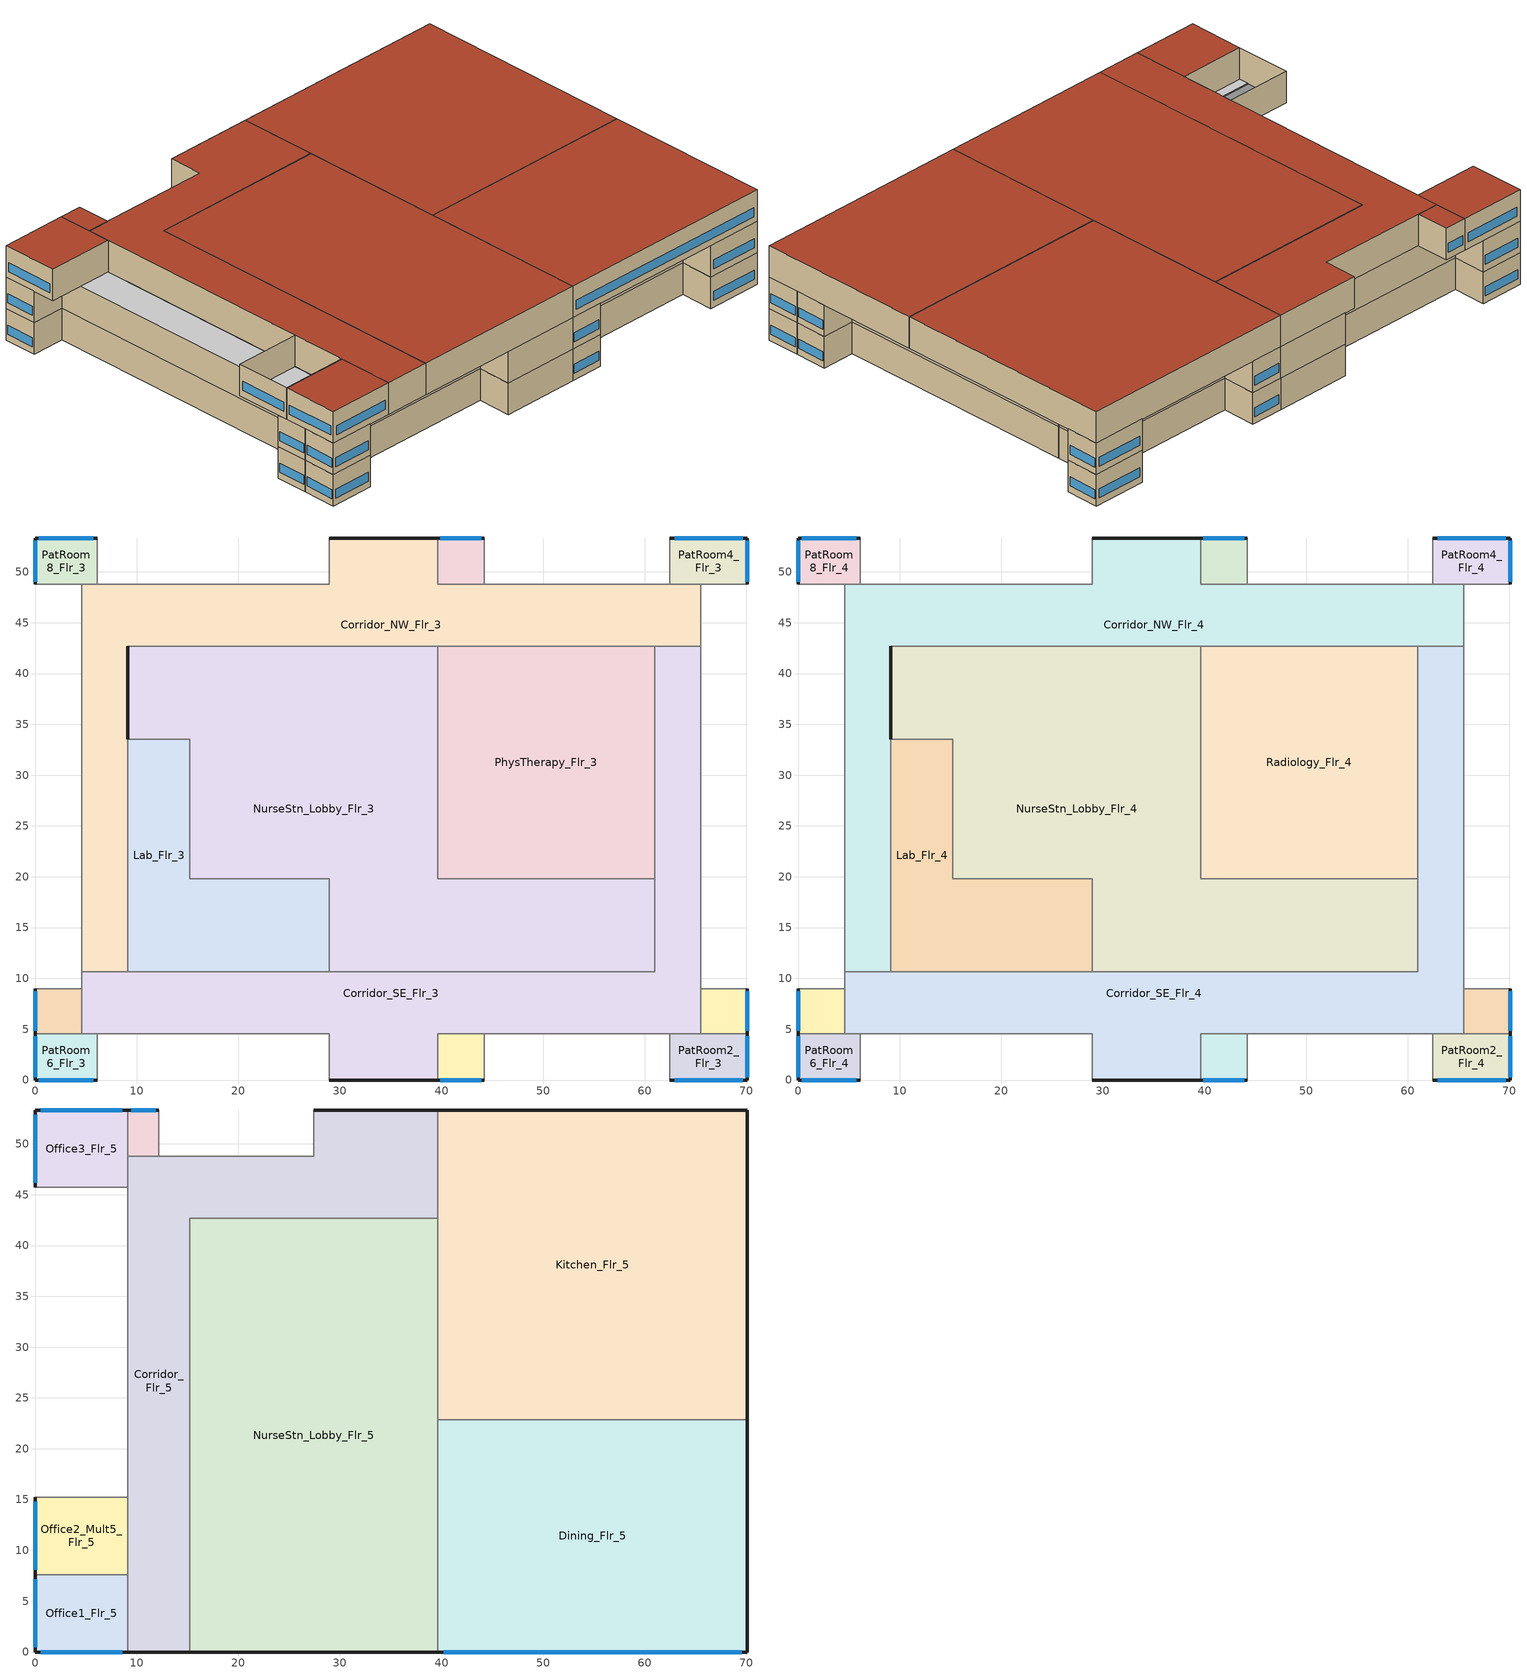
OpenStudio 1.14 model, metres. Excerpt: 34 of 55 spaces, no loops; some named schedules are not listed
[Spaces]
PatRoom5_Mult10_Flr_3
 floor adiabatic (Floor Adiabatic construction): 44.2,53.34 44.2,48.77 39.62,48.77 39.62,53.34 z8.54
 wall outside: 44.2,53.34 39.62,53.34 z8.54:12.8
 wall to Corridor_NW_Flr_3: 39.62,53.34 39.62,48.77 z8.54:12.8
 wall adiabatic (Wall Adiabatic construction): 39.62,48.77 44.2,48.77 44.2,53.34 z8.54:12.8
 window: 43.92,53.34 39.9,53.34 z9.45:10.67
Corridor_SE_Flr_3
 floor adiabatic (Floor Adiabatic construction): 65.53,42.67 65.53,4.57 39.62,4.57 39.62,0 28.96,0 28.96,4.57 4.57,4.57 4.57,10.67 60.96,10.67 60.96,42.67 z8.54
 wall outside: 28.96,0 39.62,0 z8.54:12.8
 wall adiabatic (Wall Adiabatic construction): 4.57,10.67 4.57,4.57 28.96,4.57 28.96,0 / 39.62,4.57 65.53,4.57 65.53,42.67 z8.54:12.8
 wall to Corridor_NW_Flr_3: 65.53,42.67 60.96,42.67 / 9.14,10.67 4.57,10.67 z8.54:12.8
 wall to NurseStn_Lobby_Flr_3: 60.96,19.81 60.96,10.67 28.96,10.67 z8.54:12.8
 wall to PhysTherapy_Flr_3: 60.96,42.67 60.96,19.81 z8.54:12.8
 wall to PatRoom1_Mult10_Flr_3: 39.62,0 39.62,4.57 z8.54:12.8
 wall to Lab_Flr_3: 28.96,10.67 9.14,10.67 z8.54:12.8
PatRoom1_Mult10_Flr_3
 floor adiabatic (Floor Adiabatic construction): 44.2,4.57 44.2,0 39.62,0 39.62,4.57 z8.54
 wall outside: 39.62,0 44.2,0 z8.54:12.8
 wall adiabatic (Wall Adiabatic construction): 44.2,0 44.2,4.57 39.62,4.57 z8.54:12.8
 window: 39.9,0 43.92,0 z9.45:10.67
PatRoom6_Flr_3
 floor adiabatic (Floor Adiabatic construction): 6.1,4.57 6.1,0 0,0 0,4.57 z8.54
 wall outside: 0,4.57 0,0 6.1,0 z8.54:12.8
 wall adiabatic (Wall Adiabatic construction): 6.1,0 6.1,4.57 0,4.57 z8.54:12.8
 window: 0.37,0 5.73,0 / 0,4.3 0,0.27 z9.45:10.67
PatRoom4_Flr_3
 floor adiabatic (Floor Adiabatic construction): 70.1,53.34 70.1,48.77 62.48,48.77 62.48,53.34 z8.54
 wall outside: 70.1,48.77 70.1,53.34 62.48,53.34 z8.54:12.8
 wall adiabatic (Wall Adiabatic construction): 62.48,53.34 62.48,48.77 70.1,48.77 z8.54:12.8
 window: 69.65,53.34 62.94,53.34 / 70.1,49.04 70.1,53.07 z9.45:10.67
PatRoom7_Mult10_Flr_3
 floor adiabatic (Floor Adiabatic construction): 4.57,8.99 4.57,4.57 0,4.57 0,8.99 z8.54
 wall outside: 0,8.99 0,4.57 z8.54:12.8
 wall adiabatic (Wall Adiabatic construction): 0,4.57 4.57,4.57 4.57,8.99 0,8.99 z8.54:12.8
 window: 0,8.73 0,4.84 z9.45:10.67
PatRoom2_Flr_3
 floor adiabatic (Floor Adiabatic construction): 70.1,4.57 70.1,0 62.48,0 62.48,4.57 z8.54
 wall outside: 62.48,0 70.1,0 70.1,4.57 z8.54:12.8
 wall adiabatic (Wall Adiabatic construction): 70.1,4.57 62.48,4.57 62.48,0 z8.54:12.8
 window: 70.1,0.27 70.1,4.3 / 62.94,0 69.65,0 z9.45:10.67
Corridor_NW_Flr_3
 floor adiabatic (Floor Adiabatic construction): 39.62,53.34 39.62,48.77 65.53,48.77 65.53,42.67 9.14,42.67 9.14,10.67 4.57,10.67 4.57,48.77 28.96,48.77 28.96,53.34 z8.54
 wall outside: 9.14,33.58 9.14,42.67 / 39.62,53.34 28.96,53.34 z8.54:12.8
 wall to NurseStn_Lobby_Flr_3: 9.14,42.67 39.62,42.67 z8.54:12.8
 wall adiabatic (Wall Adiabatic construction): 28.96,53.34 28.96,48.77 4.57,48.77 4.57,10.67 / 65.53,42.67 65.53,48.77 39.62,48.77 z8.54:12.8
 wall to PhysTherapy_Flr_3: 39.62,42.67 60.96,42.67 z8.54:12.8
 wall to Lab_Flr_3: 9.14,10.67 9.14,33.58 z8.54:12.8
PatRoom8_Flr_3
 floor to IC_PatRoom2_Flr_2: 6.1,53.34 6.1,48.77 0,48.77 0,53.34 z8.54
 wall outside: 6.1,53.34 0,53.34 0,48.77 z8.54:12.8
 wall adiabatic (Wall Adiabatic construction): 0,48.77 6.1,48.77 6.1,53.34 z8.54:12.8
 window: 5.73,53.34 0.37,53.34 / 0,53.07 0,49.04 z9.45:10.67
Lab_Flr_3
 floor adiabatic (Floor Adiabatic construction): 15.24,33.53 15.24,19.81 28.96,19.81 28.96,10.67 9.14,10.67 9.14,33.53 z8.54
 wall to NurseStn_Lobby_Flr_3: 28.96,10.67 28.96,19.81 15.24,19.81 15.24,33.53 9.14,33.53 z8.54:12.8
PhysTherapy_Flr_3
 floor adiabatic (Floor Adiabatic construction): 60.96,42.67 60.96,19.81 39.62,19.81 39.62,42.67 z8.54
 wall to NurseStn_Lobby_Flr_3: 39.62,42.67 39.62,19.81 60.96,19.81 z8.54:12.8
NurseStn_Lobby_Flr_3
 floor adiabatic (Floor Adiabatic construction): 39.62,42.67 39.62,19.81 60.96,19.81 60.96,10.67 28.96,10.67 28.96,19.81 15.24,19.81 15.24,33.53 9.14,33.53 9.14,42.67 z8.54
 wall outside: 9.14,42.67 9.14,33.53 z8.54:12.8
PatRoom3_Mult10_Flr_3
 floor adiabatic (Floor Adiabatic construction): 70.1,8.99 70.1,4.57 65.53,4.57 65.53,8.99 z8.54
 wall outside: 70.1,4.57 70.1,8.99 z8.54:12.8
 wall adiabatic (Wall Adiabatic construction): 70.1,8.99 65.53,8.99 65.53,4.57 70.1,4.57 z8.54:12.8
 window: 70.1,4.84 70.1,8.73 z9.45:10.67
Corridor_NW_Flr_4
 floor to Corridor_NW_Flr_3: 39.62,53.34 39.62,48.77 65.53,48.77 65.53,42.67 9.14,42.67 9.14,10.67 4.57,10.67 4.57,48.77 28.96,48.77 28.96,53.34 z12.8
 wall outside: 9.14,33.58 9.14,42.67 / 39.62,53.34 28.96,53.34 z12.8:17.07
 wall adiabatic (Wall Adiabatic construction): 65.53,42.67 65.53,48.77 39.62,48.77 / 28.96,53.34 28.96,48.77 4.57,48.77 4.57,10.67 z12.8:17.07
 wall to Corridor_SE_Flr_4: 4.57,10.67 9.14,10.67 / 60.96,42.67 65.53,42.67 z12.8:17.07
 wall to NurseStn_Lobby_Flr_4: 9.14,42.67 39.62,42.67 z12.8:17.07
 wall to Lab_Flr_4: 9.14,10.67 9.14,33.58 z12.8:17.07
 wall to Radiology_Flr_4: 39.62,42.67 60.96,42.67 z12.8:17.07
 wall to PatRoom5_Mult10_Flr_4: 39.62,48.77 39.62,53.34 z12.8:17.07
 ceiling adiabatic (Floor Adiabatic construction): 9.14,10.67 9.14,42.67 65.53,42.67 65.53,48.77 39.62,48.77 39.62,53.34 28.96,53.34 28.96,48.77 4.57,48.77 4.57,10.67 z17.07
NurseStn_Lobby_Flr_4
 floor to NurseStn_Lobby_Flr_3: 39.62,42.67 39.62,19.81 60.96,19.81 60.96,10.67 28.96,10.67 28.96,19.81 15.24,19.81 15.24,33.53 9.14,33.53 9.14,42.67 z12.8
 wall outside: 9.14,42.67 9.14,33.53 z12.8:17.07
 wall to Lab_Flr_4: 9.14,33.53 15.24,33.53 15.24,19.81 28.96,19.81 28.96,10.67 z12.8:17.07
 wall to Radiology_Flr_4: 60.96,19.81 39.62,19.81 39.62,42.67 z12.8:17.07
 wall to Corridor_SE_Flr_4: 28.96,10.67 60.96,10.67 60.96,19.81 z12.8:17.07
 ceiling adiabatic (Floor Adiabatic construction): 60.96,10.67 60.96,19.81 39.62,19.81 39.62,42.67 9.14,42.67 9.14,33.53 15.24,33.53 15.24,19.81 28.96,19.81 28.96,10.67 z17.07
PatRoom3_Mult10_Flr_4
 floor to PatRoom3_Mult10_Flr_3: 70.1,8.99 70.1,4.57 65.53,4.57 65.53,8.99 z12.8
 wall outside: 70.1,4.57 70.1,8.99 z12.8:17.07
 wall adiabatic (Wall Adiabatic construction): 70.1,8.99 65.53,8.99 65.53,4.57 70.1,4.57 z12.8:17.07
 window: 70.1,4.84 70.1,8.73 z13.72:14.94
 ceiling adiabatic (Floor Adiabatic construction): 70.1,4.57 70.1,8.99 65.53,8.99 65.53,4.57 z17.07
PatRoom6_Flr_4
 floor to PatRoom6_Flr_3: 6.1,4.57 6.1,0 0,0 0,4.57 z12.8
 wall outside: 0,4.57 0,0 6.1,0 z12.8:17.07
 wall adiabatic (Wall Adiabatic construction): 6.1,0 6.1,4.57 0,4.57 z12.8:17.07
 window: 0.37,0 5.73,0 / 0,4.3 0,0.27 z13.72:14.94
 ceiling adiabatic (Floor Adiabatic construction): 6.1,0 6.1,4.57 0,4.57 0,0 z17.07
Radiology_Flr_4
 floor to PhysTherapy_Flr_3: 60.96,42.67 60.96,19.81 39.62,19.81 39.62,42.67 z12.8
 wall to Corridor_SE_Flr_4: 60.96,19.81 60.96,42.67 z12.8:17.07
 ceiling adiabatic (Floor Adiabatic construction): 60.96,19.81 60.96,42.67 39.62,42.67 39.62,19.81 z17.07
PatRoom5_Mult10_Flr_4
 floor to PatRoom5_Mult10_Flr_3: 44.2,53.34 44.2,48.77 39.62,48.77 39.62,53.34 z12.8
 wall outside: 44.2,53.34 39.62,53.34 z12.8:17.07
 wall adiabatic (Wall Adiabatic construction): 39.62,48.77 44.2,48.77 44.2,53.34 z12.8:17.07
 window: 43.92,53.34 39.9,53.34 z13.72:14.94
 ceiling adiabatic (Floor Adiabatic construction): 44.2,48.77 44.2,53.34 39.62,53.34 39.62,48.77 z17.07
Corridor_SE_Flr_4
 floor to Corridor_SE_Flr_3: 65.53,42.67 65.53,4.57 39.62,4.57 39.62,0 28.96,0 28.96,4.57 4.57,4.57 4.57,10.67 60.96,10.67 60.96,42.67 z12.8
 wall outside: 28.96,0 39.62,0 z12.8:17.07
 wall adiabatic (Wall Adiabatic construction): 4.57,10.67 4.57,4.57 28.96,4.57 28.96,0 / 39.62,4.57 65.53,4.57 65.53,42.67 z12.8:17.07
 wall to PatRoom1_Mult10_Flr_4: 39.62,0 39.62,4.57 z12.8:17.07
 wall to Lab_Flr_4: 28.96,10.67 9.14,10.67 z12.8:17.07
 ceiling adiabatic (Floor Adiabatic construction): 39.62,0 39.62,4.57 65.53,4.57 65.53,42.67 60.96,42.67 60.96,10.67 4.57,10.67 4.57,4.57 28.96,4.57 28.96,0 z17.07
PatRoom8_Flr_4
 floor to PatRoom8_Flr_3: 6.1,53.34 6.1,48.77 0,48.77 0,53.34 z12.8
 wall outside: 6.1,53.34 0,53.34 0,48.77 z12.8:17.07
 wall adiabatic (Wall Adiabatic construction): 0,48.77 6.1,48.77 6.1,53.34 z12.8:17.07
 window: 0,53.07 0,49.04 / 5.73,53.34 0.37,53.34 z13.72:14.94
 ceiling adiabatic (Floor Adiabatic construction): 6.1,48.77 6.1,53.34 0,53.34 0,48.77 z17.07
PatRoom4_Flr_4
 floor to PatRoom4_Flr_3: 70.1,53.34 70.1,48.77 62.48,48.77 62.48,53.34 z12.8
 wall outside: 70.1,48.77 70.1,53.34 62.48,53.34 z12.8:17.07
 wall adiabatic (Wall Adiabatic construction): 62.48,53.34 62.48,48.77 70.1,48.77 z12.8:17.07
 window: 70.1,49.04 70.1,53.07 / 69.65,53.34 62.94,53.34 z13.72:14.94
 ceiling adiabatic (Floor Adiabatic construction): 70.1,48.77 70.1,53.34 62.48,53.34 62.48,48.77 z17.07
PatRoom7_Mult10_Flr_4
 floor to PatRoom7_Mult10_Flr_3: 4.57,8.99 4.57,4.57 0,4.57 0,8.99 z12.8
 wall outside: 0,8.99 0,4.57 z12.8:17.07
 wall adiabatic (Wall Adiabatic construction): 0,4.57 4.57,4.57 4.57,8.99 0,8.99 z12.8:17.07
 window: 0,8.73 0,4.84 z13.72:14.94
 ceiling adiabatic (Floor Adiabatic construction): 4.57,4.57 4.57,8.99 0,8.99 0,4.57 z17.07
PatRoom1_Mult10_Flr_4
 floor to PatRoom1_Mult10_Flr_3: 44.2,4.57 44.2,0 39.62,0 39.62,4.57 z12.8
 wall outside: 39.62,0 44.2,0 z12.8:17.07
 wall adiabatic (Wall Adiabatic construction): 44.2,0 44.2,4.57 39.62,4.57 z12.8:17.07
 window: 39.9,0 43.92,0 z13.72:14.94
 ceiling adiabatic (Floor Adiabatic construction): 44.2,0 44.2,4.57 39.62,4.57 39.62,0 z17.07
PatRoom2_Flr_4
 floor to PatRoom2_Flr_3: 70.1,4.57 70.1,0 62.48,0 62.48,4.57 z12.8
 wall outside: 62.48,0 70.1,0 70.1,4.57 z12.8:17.07
 wall adiabatic (Wall Adiabatic construction): 70.1,4.57 62.48,4.57 62.48,0 z12.8:17.07
 window: 62.94,0 69.65,0 / 70.1,0.27 70.1,4.3 z13.72:14.94
 ceiling adiabatic (Floor Adiabatic construction): 70.1,0 70.1,4.57 62.48,4.57 62.48,0 z17.07
Lab_Flr_4
 floor to Lab_Flr_3: 15.24,33.53 15.24,19.81 28.96,19.81 28.96,10.67 9.14,10.67 9.14,33.53 z12.8
 ceiling adiabatic (Floor Adiabatic construction): 28.96,10.67 28.96,19.81 15.24,19.81 15.24,33.53 9.14,33.53 9.14,10.67 z17.07
Corridor_Flr_5
 floor adiabatic (Floor Adiabatic construction): 39.62,53.34 39.62,42.67 15.24,42.67 15.24,0 9.14,0 9.14,48.77 27.43,48.77 27.43,53.34 z17.07
 wall outside: 9.14,0 15.24,0 / 39.62,53.34 27.43,53.34 z17.07:21.34
 wall to Kitchen_Flr_5: 39.62,42.67 39.62,53.34 z17.07:21.34
 wall adiabatic (Wall Adiabatic construction): 27.43,53.34 27.43,48.77 9.14,48.77 9.14,0 z17.07:21.34
 wall to NurseStn_Lobby_Flr_5: 15.24,0 15.24,42.67 39.62,42.67 z17.07:21.34
 roof outside: 15.24,0 15.24,42.67 39.62,42.67 39.62,53.34 27.43,53.34 27.43,48.77 9.14,48.77 9.14,0 z21.34
Kitchen_Flr_5
 floor adiabatic (Floor Adiabatic construction): 70.1,53.34 70.1,22.86 39.62,22.86 39.62,53.34 z17.07
 wall outside: 70.1,22.86 70.1,53.34 39.62,53.34 z17.07:21.34
 wall to NurseStn_Lobby_Flr_5: 39.62,42.67 39.62,22.86 z17.07:21.34
 wall to Dining_Flr_5: 39.62,22.86 70.1,22.86 z17.07:21.34
 roof outside: 70.1,22.86 70.1,53.34 39.62,53.34 39.62,22.86 z21.34
NurseStn_Lobby_Flr_5
 floor adiabatic (Floor Adiabatic construction): 39.62,42.67 39.62,0 15.24,0 15.24,42.67 z17.07
 wall outside: 15.24,0 39.62,0 z17.07:21.34
 wall to Dining_Flr_5: 39.62,0 39.62,22.86 z17.07:21.34
 roof outside: 39.62,0 39.62,42.67 15.24,42.67 15.24,0 z21.34
Office1_Flr_5
 floor adiabatic (Floor Adiabatic construction): 9.14,7.62 9.14,0 0,0 0,7.62 z17.07
 wall outside: 0,7.62 0,0 9.14,0 z17.07:21.34
 wall to Office2_Mult5_Flr_5: 9.14,7.62 0,7.62 z17.07:21.34
 wall adiabatic (Wall Adiabatic construction): 9.14,0 9.14,7.62 z17.07:21.34
 window: 0,7.16 0,0.46 / 0.55,0 8.6,0 z17.98:19.2
 roof outside: 9.14,0 9.14,7.62 0,7.62 0,0 z21.34
Office4_Mult6_Flr_5
 floor adiabatic (Floor Adiabatic construction): 12.19,53.34 12.19,48.77 9.14,48.77 9.14,53.34 z17.07
 wall outside: 12.19,53.34 9.14,53.34 z17.07:21.34
 wall adiabatic (Wall Adiabatic construction): 9.14,53.34 9.14,48.77 12.19,48.77 12.19,53.34 z17.07:21.34
 window: 11.88,53.34 9.45,53.34 z17.98:19.2
 roof outside: 12.19,48.77 12.19,53.34 9.14,53.34 9.14,48.77 z21.34
Office3_Flr_5
 floor adiabatic (Floor Adiabatic construction): 9.14,53.34 9.14,45.72 0,45.72 0,53.34 z17.07
 wall outside: 9.14,53.34 0,53.34 0,45.72 z17.07:21.34
 wall adiabatic (Wall Adiabatic construction): 0,45.72 9.14,45.72 9.14,53.34 z17.07:21.34
 window: 0,52.88 0,46.18 / 8.6,53.34 0.55,53.34 z17.98:19.2
 roof outside: 9.14,45.72 9.14,53.34 0,53.34 0,45.72 z21.34
Office2_Mult5_Flr_5
 floor adiabatic (Floor Adiabatic construction): 9.14,15.24 9.14,7.62 0,7.62 0,15.24 z17.07
 wall outside: 0,15.24 0,7.62 z17.07:21.34
 wall adiabatic (Wall Adiabatic construction): 9.14,7.62 9.14,15.24 0,15.24 z17.07:21.34
 window: 0,14.78 0,8.08 z17.98:19.2
Dining_Flr_5
 floor adiabatic (Floor Adiabatic construction): 70.1,22.86 70.1,0 39.62,0 39.62,22.86 z17.07
 wall outside: 39.62,0 70.1,0 70.1,22.86 z17.07:21.34
 window: 40.2,0 69.53,0 z17.98:19.2
 roof outside: 70.1,0 70.1,22.86 39.62,22.86 39.62,0 z21.34
[ClimateZones]
Climate Zone Institution Name 1=ASHRAE; Climate Zone Document Name 1=ANSI/ASHRAE Standard 169; Climate Zone Document Year 1=2006; Climate Zone Value 1=6B; Climate Zone Institution Name 2=CEC; Climate Zone Document Name 2=California Climate Zone Descriptions; Climate Zone Document Year 2=1995
[Building]
90.1-2013-Hospital-ASHRAE 169-6B created: 2018-06-08 19:49:33 -0700: Default Construction Set=90.1-2013 - Hospital - ASHRAE 169-6B; Standards Building Type=Hospital
[Site]
Helena Regional Airport_MT_USA: Latitude {deg}=46.6; Longitude {deg}=-111.97; Time Zone {hr}=-7; Elevation {m}=1167; Terrain=City
[Site:GroundTemperature:BuildingSurface]
19.527, 19.502, 19.536, 19.598, 20.002, 21.64, 22.225, 22.375, 21.449, 20.121, 19.802, 19.633
[Site:WaterMainsTemperature]
Calculation Method=Correlation; Annual Average Outdoor Air Temperature {C}=7.1; Maximum Difference In Monthly Average Outdoor Air Temperatures {deltaC}=25.5
[SizingPeriod:DesignDay] Barometric Pressure {Pa}=88069; Sky Clearness=0; Rain Indicator=0; Snow Indicator=0; Day of Month=21; Daylight Saving Time Indicator=0; Humidity Indicating Type=Wetbulb; Dry-Bulb Temperature Range Modifier Type=DefaultMultipliers
Name | Maximum Dry-Bulb Temperature {C} | Daily Dry-Bulb Temperature Range {deltaC} | Humidity Indicating Conditions at Maximum Dry-Bulb | Wind Speed {m/s} | Wind Direction {deg} | Month | Day Type | Solar Model Indicator | ASHRAE Taub | ASHRAE Taud
Helena Regional Airport Ann Htg 99.6% Condns DB | -26.3 | 0 | -26.3 | 1.6 | 300 | 12 | WinterDesignDay | ASHRAEClearSky
Helena Regional Airport Ann Clg .4% Condns DB=>MWB | 33.7 | 16.1 | 16.4 | 4.9 | 290 | 7 | SummerDesignDay | ASHRAETau | 0.38 | 2.232
[Material:NoMass] Thermal Absorptance=0.9; Solar Absorptance=0.7
Name | Roughness | Thermal Resistance {m2-K/W} | Visible Absorptance
CP02 CARPET PAD | VeryRough | 0.21648 | 0.8
Nonres_Floor_Insulation | MediumSmooth | 2.88292 | 0.7
Typical Insulation R-17.04; Typical Insulation R-17.04 1 | Smooth | 3.00072 | 0.7
Typical Carpet Pad | Smooth | 0.21648 | 0.8
Typical Insulation R-10.11 | Smooth | 1.78074 | 0.7
Typical Insulation R-30.13; Typical Insulation R-30.13 1 | Smooth | 5.30668 | 0.7
Typical Insulation R-1.15; Typical Insulation R-1.15 2 | Smooth | 0.202509 | 0.7
Typical Insulation R-1.15 1; Typical Insulation R-1.15 3 | Smooth | 0.202527 | 0.7
Typical Insulation R-11.7 | Smooth | 2.05979 | 0.7
[Material]
Name | Roughness | Thickness {m} | Conductivity {W/m-K} | Density {kg/m3} | Specific Heat {J/kg-K} | Thermal Absorptance | Solar Absorptance | Visible Absorptance
100mm Normalweight concrete floor | MediumSmooth | 0.1016 | 2.31 | 2322 | 832
G01 13mm gypsum board | Smooth | 0.0127 | 0.16 | 800 | 1090 | 0.9 | 0.7 | 0.5
4 in. Normalweight Concrete Floor | MediumRough | 0.1016 | 2.31 | 2322 | 832 | 0.9 | 0.7 | 0.7
1IN Stucco | Smooth | 0.0253 | 0.6918 | 1858 | 837 | 0.9 | 0.7 | 0.92
8IN CONCRETE HW RefBldg | Rough | 0.2032 | 1.311 | 2240 | 836.8 | 0.9 | 0.7 | 0.7
1/2IN Gypsum | Smooth | 0.0127 | 0.16 | 784.9 | 830 | 0.9 | 0.4 | 0.4
Roof Membrane | VeryRough | 0.0095 | 0.16 | 1121.29 | 1460 | 0.9 | 0.7 | 0.7
Metal Roof Surface; F08 Metal surface | Smooth | 0.0008 | 45.28 | 7824 | 500 | 0.9 | 0.7 | 0.7
8 in. Normalweight Concrete Floor | MediumRough | 0.2032 | 2.31 | 2322 | 832 | 0.9 | 0.7 | 0.7
8 in. Concrete Block Basement Wall | MediumRough | 0.2032 | 1.326 | 1842 | 912 | 0.9 | 0.7 | 0.7
G05 25mm wood | MediumSmooth | 0.0254 | 0.15 | 608 | 1630 | 0.9 | 0.5 | 0.5
Std Wood 6inch | MediumSmooth | 0.15 | 0.12 | 540 | 1210 | 0.9 | 0.7 | 0.7
[Construction]
Floor Adiabatic construction: CP02 CARPET PAD, 100mm Normalweight concrete floor, Nonres_Floor_Insulation
Wall Adiabatic construction; Typical Interior Wall: G01 13mm gypsum board, G01 13mm gypsum board
Typical Insulated Exterior Mass Floor R-19.61: Typical Insulation R-17.04, 4 in. Normalweight Concrete Floor, Typical Carpet Pad
Typical Insulated Exterior Mass Wall R-12.5: 1IN Stucco, 8IN CONCRETE HW RefBldg, Typical Insulation R-10.11, 1/2IN Gypsum
Typical IEAD Roof R-31.25: Roof Membrane, Typical Insulation R-30.13, Metal Roof Surface
Typical Interior Floor: 100mm Normalweight concrete floor, CP02 CARPET PAD
Typical Interior Ceiling: CP02 CARPET PAD, 100mm Normalweight concrete floor
Typical Insulated Carpeted 8in Slab Floor: 8 in. Normalweight Concrete Floor, Typical Carpet Pad
Typical Insulated Basement Mass Wall: 8 in. Concrete Block Basement Wall
U 0.42 SHGC 0.40 Dbl LoE (e2-.1) Tint 6mm/6mm Air: LoE TINT 6MM, AIR 6MM, CLEAR 6MM
Typical Insulated Metal Door R-2.0: F08 Metal surface, Typical Insulation R-1.15
Typical Overhead Door R-2.0: Typical Insulation R-1.15 1
Window_U_0.50_SHGC_0.40_Skylight_Frame_Width_0.430_in: Glass_2052_LayerAvg, Gap_1_W_0_0038, Glass_2027F_LayerAvg
Typical Interior Window: Clear 3mm
Typical Interior Door; Typical Interior Partition: G05 25mm wood
Typical Insulated Exterior Mass Floor R-19.61 1: Typical Insulation R-17.04 1, 4 in. Normalweight Concrete Floor, Typical Carpet Pad
Typical Insulated Exterior Mass Wall R-14.08: 1IN Stucco, 8IN CONCRETE HW RefBldg, Typical Insulation R-11.7, 1/2IN Gypsum
Typical IEAD Roof R-31.25 1: Roof Membrane, Typical Insulation R-30.13 1, Metal Roof Surface
Typical Insulated Metal Door R-2.0 1: F08 Metal surface, Typical Insulation R-1.15 2
Typical Overhead Door R-2.0 1: Typical Insulation R-1.15 3
InteriorFurnishings: Std Wood 6inch
[DefaultConstructionSet] Interior Partition Construction=Typical Interior Partition
Name | Default Exterior Surface Constructions | Default Interior Surface Constructions | Default Ground Contact Surface Constructions | Default Exterior SubSurface Constructions | Default Interior SubSurface Constructions
90.1-2013 - Hospital - ASHRAE 169-6B | Default Surface Constructions 1 | Default Surface Constructions 2 | Default Surface Constructions 3 | Default Sub Surface Constructions 1 | Default Sub Surface Constructions 2
90.1-2013 - Hospital - PatRoom - ASHRAE 169-6B | Default Surface Constructions 4 | Default Surface Constructions 5 | Default Surface Constructions 6 | Default Sub Surface Constructions 3 | Default Sub Surface Constructions 4
[DefaultSurfaceConstructions]
Name | Floor Construction | Wall Construction | Roof Ceiling Construction
Default Surface Constructions 1 | Typical Insulated Exterior Mass Floor R-19.61 | Typical Insulated Exterior Mass Wall R-12.5 | Typical IEAD Roof R-31.25
Default Surface Constructions 2; Default Surface Constructions 5 | Typical Interior Floor | Typical Interior Wall | Typical Interior Ceiling
Default Surface Constructions 3; Default Surface Constructions 6 | Typical Insulated Carpeted 8in Slab Floor | Typical Insulated Basement Mass Wall
Default Surface Constructions 4 | Typical Insulated Exterior Mass Floor R-19.61 1 | Typical Insulated Exterior Mass Wall R-14.08 | Typical IEAD Roof R-31.25 1
[DefaultSubSurfaceConstructions]
Name | Fixed Window Construction | Operable Window Construction | Door Construction | Overhead Door Construction | Skylight Construction | Tubular Daylight Dome Construction | Tubular Daylight Diffuser Construction
Default Sub Surface Constructions 1 | U 0.42 SHGC 0.40 Dbl LoE (e2-.1) Tint 6mm/6mm Air | U 0.42 SHGC 0.40 Dbl LoE (e2-.1) Tint 6mm/6mm Air | Typical Insulated Metal Door R-2.0 | Typical Overhead Door R-2.0 | Window_U_0.50_SHGC_0.40_Skylight_Frame_Width_0.430_in | Typical Interior Window | Typical Interior Window
Default Sub Surface Constructions 2; Default Sub Surface Constructions 4 | Typical Interior Window | Typical Interior Window | Typical Interior Door
Default Sub Surface Constructions 3 | U 0.42 SHGC 0.40 Dbl LoE (e2-.1) Tint 6mm/6mm Air | U 0.42 SHGC 0.40 Dbl LoE (e2-.1) Tint 6mm/6mm Air | Typical Insulated Metal Door R-2.0 1 | Typical Overhead Door R-2.0 1 | Window_U_0.50_SHGC_0.40_Skylight_Frame_Width_0.430_in | Typical Interior Window | Typical Interior Window
[WindowMaterial:Glazing] Optical Data Type=SpectralAverage; Infrared Transmittance at Normal Incidence=0; Dirt Correction Factor for Solar and Visible Transmittance=1; Solar Diffusing=No
Name | Thickness {m} | Solar Transmittance at Normal Incidence | Front Side Solar Reflectance at Normal Incidence | Back Side Solar Reflectance at Normal Incidence | Visible Transmittance at Normal Incidence | Front Side Visible Reflectance at Normal Incidence | Back Side Visible Reflectance at Normal Incidence | Front Side Infrared Hemispherical Emissivity | Back Side Infrared Hemispherical Emissivity | Conductivity {W/m-K}
LoE TINT 6MM | 0.006 | 0.36 | 0.093 | 0.2 | 0.5 | 0.035 | 0.054 | 0.84 | 0.1 | 0.9
CLEAR 6MM | 0.006 | 0.775 | 0.071 | 0.071 | 0.881 | 0.08 | 0.08 | 0.84 | 0.84 | 0.9
Glass_2052_LayerAvg | 0.00837 | 0.507767 | 0.054228 | 0.0544931 | 0.586833 | 0.05805 | 0.058397 | 0.84 | 0.84 | 1
Glass_2027F_LayerAvg | 0.004 | 0.369744 | 0.470069 | 0.340935 | 0.765222 | 0.0546 | 0.073741 | 0.03675 | 0.84 | 1
Clear 3mm | 0.003 | 0.837 | 0.075 | 0.075 | 0.898 | 0.081 | 0.081 | 0.84 | 0.84 | 0.9
[WindowMaterial:Gas] Gas Type=Air
Name | Thickness {m}
AIR 6MM | 0.0063
Gap_1_W_0_0038 | 0.0038
[Space] Part of Total Floor Area=Yes
Name | Space Type | Building Story | Thermal Zone
Corridor_NW_Flr_4 | Hospital Corridor | Building Story 5 | Corridor_NW_Flr_4 ZN
NurseStn_Lobby_Flr_4 | Hospital NurseStn | Building Story 5 | NurseStn_Lobby_Flr_4 ZN
PatRoom5_Mult10_Flr_3 | Hospital PatRoom | Building Story 4 | PatRoom5_Mult10_Flr_3 ZN
PatRoom3_Mult10_Flr_4 | Hospital PatRoom | Building Story 5 | PatRoom3_Mult10_Flr_4 ZN
NurseStn_Lobby_Flr_3 | Hospital NurseStn | Building Story 4 | NurseStn_Lobby_Flr_3 ZN
Office1_Flr_5 | Hospital HospitalOfficeFlr5 | Building Story 6 | Office1_Flr_5 ZN
PatRoom6_Flr_4 | Hospital PatRoom | Building Story 5 | PatRoom6_Flr_4 ZN
Corridor_SE_Flr_3 | Hospital Corridor | Building Story 4 | Corridor_SE_Flr_3 ZN
PatRoom1_Mult10_Flr_3 | Hospital PatRoom | Building Story 4 | PatRoom1_Mult10_Flr_3 ZN
Radiology_Flr_4 | Hospital Radiology | Building Story 5 | Radiology_Flr_4 ZN
Corridor_Flr_5 | Hospital Corridor | Building Story 6 | Corridor_Flr_5 ZN
PatRoom8_Flr_3 | Hospital PatRoom | Building Story 4 | PatRoom8_Flr_3 ZN
PatRoom5_Mult10_Flr_4 | Hospital PatRoom | Building Story 5 | PatRoom5_Mult10_Flr_4 ZN
PatRoom6_Flr_3 | Hospital PatRoom | Building Story 4 | PatRoom6_Flr_3 ZN
PatRoom4_Flr_3 | Hospital PatRoom | Building Story 4 | PatRoom4_Flr_3 ZN
PatRoom3_Mult10_Flr_3 | Hospital PatRoom | Building Story 4 | PatRoom3_Mult10_Flr_3 ZN
Corridor_SE_Flr_4 | Hospital Corridor | Building Story 5 | Corridor_SE_Flr_4 ZN
PatRoom7_Mult10_Flr_3 | Hospital PatRoom | Building Story 4 | PatRoom7_Mult10_Flr_3 ZN
PatRoom8_Flr_4 | Hospital PatRoom | Building Story 5 | PatRoom8_Flr_4 ZN
Kitchen_Flr_5 | Hospital Kitchen | Building Story 6 | Kitchen_Flr_5 ZN
Office3_Flr_5 | Hospital HospitalOfficeFlr5 | Building Story 6 | Office3_Flr_5 ZN
Office2_Mult5_Flr_5 | Hospital HospitalOfficeFlr5 | Building Story 6 | Office2_Mult5_Flr_5 ZN
PatRoom4_Flr_4 | Hospital PatRoom | Building Story 5 | PatRoom4_Flr_4 ZN
NurseStn_Lobby_Flr_5 | Hospital NurseStn | Building Story 6 | NurseStn_Lobby_Flr_5 ZN
PatRoom2_Flr_3 | Hospital PatRoom | Building Story 4 | PatRoom2_Flr_3 ZN
Corridor_NW_Flr_3 | Hospital Corridor | Building Story 4 | Corridor_NW_Flr_3 ZN
Office4_Mult6_Flr_5 | Hospital HospitalOfficeFlr5 | Building Story 6 | Office4_Mult6_Flr_5 ZN
PatRoom7_Mult10_Flr_4 | Hospital PatRoom | Building Story 5 | PatRoom7_Mult10_Flr_4 ZN
PatRoom1_Mult10_Flr_4 | Hospital PatRoom | Building Story 5 | PatRoom1_Mult10_Flr_4 ZN
Lab_Flr_3 | Hospital Lab | Building Story 4 | Lab_Flr_3 ZN
PatRoom2_Flr_4 | Hospital PatRoom | Building Story 5 | PatRoom2_Flr_4 ZN
PhysTherapy_Flr_3 | Hospital PhysTherapy | Building Story 4 | PhysTherapy_Flr_3 ZN
Lab_Flr_4 | Hospital Lab | Building Story 5 | Lab_Flr_4 ZN
Dining_Flr_5 | Hospital Dining | Building Story 6 | Dining_Flr_5 ZN
[SpaceType] Standards Building Type=Hospital
Name | Default Schedule Set | Design Specification Outdoor Air Object | Standards Space Type | Default Construction Set
Hospital Corridor | Hospital Corridor Schedule Set | Hospital Corridor Ventilation | Corridor
Hospital Dining | Hospital Dining Schedule Set | Hospital Dining Ventilation | Dining
Hospital Kitchen | Hospital Kitchen Schedule Set | Hospital Kitchen Ventilation | Kitchen
Hospital Lab | Hospital Lab Schedule Set | Hospital Lab Ventilation | Lab
Hospital NurseStn | Hospital NurseStn Schedule Set | Hospital NurseStn Ventilation | NurseStn
Hospital HospitalOfficeFlr5 | Hospital HospitalOfficeFlr5 Schedule Set | Hospital HospitalOfficeFlr5 Ventilation | HospitalOfficeFlr5
Hospital PatRoom | Hospital PatRoom Schedule Set | Hospital PatRoom Ventilation | PatRoom | 90.1-2013 - Hospital - PatRoom - ASHRAE 169-6B
Hospital PhysTherapy | Hospital PhysTherapy Schedule Set | Hospital PhysTherapy Ventilation | PhysTherapy
Hospital Radiology | Hospital Radiology Schedule Set | Hospital Radiology Ventilation | Radiology
[People:Definition] Number of People Calculation Method=People/Area; Fraction Radiant=0.3
Name | People per Space Floor Area {person/m2}
Hospital Corridor People Definition | 0.0107639
Hospital Dining People Definition | 0.107639
Hospital HospitalOfficeFlr5 People Definition | 0.0752397
Hospital Kitchen People Definition; Hospital Lab People Definition; Hospital PatRoom People Definition; Hospital PhysTherapy People Definition; Hospital Radiology People Definition | 0.0538196
Hospital NurseStn People Definition | 0.0143483
[People] Work Efficiency Schedule=Work Efficiency Schedule; Clothing Insulation Schedule=Clothing Schedule; Air Velocity Schedule=Air Velocity Schedule
Name | People Definition | Space or SpaceType
Hospital Corridor People | Hospital Corridor People Definition | Hospital Corridor
Hospital Dining People | Hospital Dining People Definition | Hospital Dining
Hospital HospitalOfficeFlr5 People | Hospital HospitalOfficeFlr5 People Definition | Hospital HospitalOfficeFlr5
Hospital Kitchen People | Hospital Kitchen People Definition | Hospital Kitchen
Hospital Lab People | Hospital Lab People Definition | Hospital Lab
Hospital NurseStn People | Hospital NurseStn People Definition | Hospital NurseStn
Hospital PatRoom People | Hospital PatRoom People Definition | Hospital PatRoom
Hospital PhysTherapy People | Hospital PhysTherapy People Definition | Hospital PhysTherapy
Hospital Radiology People | Hospital Radiology People Definition | Hospital Radiology
[Lights:Definition] Design Level Calculation Method=Watts/Area; Fraction Radiant=0.7; Fraction Visible=0.2
Name | Watts per Space Floor Area {W/m2}
Hospital Corridor Lights Definition | 10.6563
Hospital Dining Lights Definition | 6.99654
Hospital HospitalOfficeFlr5 Lights Definition | 8.82641
Hospital Kitchen Lights Definition | 13.0243
Hospital Lab Lights Definition | 19.4827
Hospital NurseStn Lights Definition | 8.86946
Hospital PatRoom Lights Definition | 6.67362
Hospital PhysTherapy Lights Definition | 9.79516
Hospital Radiology Lights Definition | 16.2535
[Lights] Fraction Replaceable=1
Name | Lights Definition | Space or SpaceType
Hospital Corridor Lights | Hospital Corridor Lights Definition | Hospital Corridor
Hospital Dining Lights | Hospital Dining Lights Definition | Hospital Dining
Hospital HospitalOfficeFlr5 Lights | Hospital HospitalOfficeFlr5 Lights Definition | Hospital HospitalOfficeFlr5
Hospital Kitchen Lights | Hospital Kitchen Lights Definition | Hospital Kitchen
Hospital Lab Lights | Hospital Lab Lights Definition | Hospital Lab
Hospital NurseStn Lights | Hospital NurseStn Lights Definition | Hospital NurseStn
Hospital PatRoom Lights | Hospital PatRoom Lights Definition | Hospital PatRoom
Hospital PhysTherapy Lights | Hospital PhysTherapy Lights Definition | Hospital PhysTherapy
Hospital Radiology Lights | Hospital Radiology Lights Definition | Hospital Radiology
[ElectricEquipment:Definition]
Name | Design Level Calculation Method | Watts per Space Floor Area {W/m2} | Fraction Radiant | Design Level {W} | Fraction Latent | Fraction Lost
Hospital Dining Elec Equip Definition; Hospital HospitalOfficeFlr5 Elec Equip Definition | Watts/Area | 10.7639 | 0.5
Hospital Kitchen Elec Equip Definition | Watts/Area | 80.7293 | 0.5
Hospital Lab Elec Equip Definition | Watts/Area | 43.0556 | 0.5
Hospital NurseStn Elec Equip Definition | Watts/Area | 11.1945 | 0.5
Hospital PatRoom Elec Equip Definition | Watts/Area | 21.5278 | 0.5
Hospital PhysTherapy Elec Equip Definition | Watts/Area | 16.1459 | 0.5
Hospital Radiology Elec Equip Definition | Watts/Area | 107.639 | 0.5
Kitchen Electric Equipment Definition1 | EquipmentLevel |  | 0.25 | 915 | 0 | 0
Kitchen Electric Equipment Definition2 | EquipmentLevel |  | 0.25 | 855 | 0 | 0
[ElectricEquipment]
Name | Electric Equipment Definition | Space or SpaceType | Schedule
Hospital Dining Elec Equip | Hospital Dining Elec Equip Definition | Hospital Dining
Hospital HospitalOfficeFlr5 Elec Equip | Hospital HospitalOfficeFlr5 Elec Equip Definition | Hospital HospitalOfficeFlr5
Hospital Kitchen Elec Equip | Hospital Kitchen Elec Equip Definition | Hospital Kitchen
Hospital Lab Elec Equip | Hospital Lab Elec Equip Definition | Hospital Lab
Hospital NurseStn Elec Equip | Hospital NurseStn Elec Equip Definition | Hospital NurseStn
Hospital PatRoom Elec Equip | Hospital PatRoom Elec Equip Definition | Hospital PatRoom
Hospital PhysTherapy Elec Equip | Hospital PhysTherapy Elec Equip Definition | Hospital PhysTherapy
Hospital Radiology Elec Equip | Hospital Radiology Elec Equip Definition | Hospital Radiology
Kitchen_Reach-in-Freezer | Kitchen Electric Equipment Definition1 | Hospital Kitchen | Hospital ALWAYS_ON
Kitchen_Reach-in-Refrigerator | Kitchen Electric Equipment Definition2 | Hospital Kitchen | Hospital ALWAYS_ON
[DesignSpecification:OutdoorAir] Outdoor Air Method=Sum; Outdoor Air Flow per Person {m3/s-person}=0; Outdoor Air Flow Rate {m3/s}=0; Outdoor Air Flow Air Changes per Hour {1/hr}=0
Name | Outdoor Air Flow per Floor Area {m3/s-m2}
Hospital Corridor Ventilation | 0.0003048
Hospital Dining Ventilation | 0.0012954
Hospital HospitalOfficeFlr5 Ventilation | 0.000482346
Hospital Kitchen Ventilation | 0.00365758
Hospital Lab Ventilation | 0.0011684
Hospital NurseStn Ventilation | 0.000338658
Hospital PatRoom Ventilation | 0.00237128
Hospital PhysTherapy Ventilation; Hospital Radiology Ventilation | 0.000381
[DefaultScheduleSet] People Activity Level Schedule=Hospital ACTIVITY_SCH; Infiltration Schedule=Hospital INFIL_SCH_PNNL
Name | Number of People Schedule | Lighting Schedule | Electric Equipment Schedule | Gas Equipment Schedule
Hospital Corridor Schedule Set | Hospital BLDG_OCC_EXTD_SCH | Hospital BLDG_LIGHT_CORRIDOR_SCH | Hospital BLDG_EQUIP_SCH
Hospital Dining Schedule Set; Hospital PatRoom Schedule Set | Hospital BLDG_OCC_EXTD_SCH | Hospital BLDG_LIGHT_SCH | Hospital BLDG_EQUIP_EXTD_SCH
Hospital HospitalOfficeFlr5 Schedule Set | Hospital BLDG_OCC_SCH | Hospital BLDG_LIGHT_OFFICE_SCH | Hospital BLDG_EQUIP_SCH
Hospital Kitchen Schedule Set | Hospital BLDG_OCC_EXTD_SCH | Hospital BLDG_LIGHT_SCH | Hospital BLDG_EQUIP_EXTD_SCH | Hospital BLDG_EQUIP_EXTD_SCH
Hospital Lab Schedule Set; Hospital PhysTherapy Schedule Set | Hospital BLDG_OCC_SCH | Hospital BLDG_LIGHT_SCH | Hospital BLDG_EQUIP_SCH
Hospital NurseStn Schedule Set | Hospital BLDG_OCC_EXTD_SCH | Hospital BLDG_LIGHT_NURSEFLR234_SCH | Hospital BLDG_EQUIP_EXTD_SCH
Hospital Radiology Schedule Set | Hospital BLDG_OCC_SCH | Hospital BLDG_LIGHT_RADIOLOGY_SCH | Hospital BLDG_EQUIP_SCH
[ThermostatSetpoint:DualSetpoint] Heating Setpoint Temperature Schedule=Hospital HTGSETP_SCH; Cooling Setpoint Temperature Schedule=Hospital CLGSETP_SCH
Hospital PatRoom Thermostat 1; Hospital Kitchen Thermostat 1; Hospital PatRoom Thermostat 2; Hospital PatRoom Thermostat 3; Hospital PatRoom Thermostat 4; Hospital PatRoom Thermostat 5; Hospital PatRoom Thermostat 6; Hospital Dining Thermostat 1; Hospital NurseStn Thermostat 1; Hospital Corridor Thermostat 3; Hospital PatRoom Thermostat 7; Hospital PatRoom Thermostat 8; Hospital Lab Thermostat 1; Hospital Corridor Thermostat 4; Hospital PatRoom Thermostat 9; Hospital PatRoom Thermostat 10; Hospital NurseStn Thermostat 3; Hospital PatRoom Thermostat 11; Hospital PatRoom Thermostat 12; Hospital HospitalOfficeFlr5 Thermostat 1; Hospital Radiology Thermostat 1; Hospital Corridor Thermostat 5; Hospital PatRoom Thermostat 13; Hospital Corridor Thermostat 6; Hospital PatRoom Thermostat 14; Hospital HospitalOfficeFlr5 Thermostat 2; Hospital PhysTherapy Thermostat 1; Hospital PatRoom Thermostat 15; Hospital Lab Thermostat 2; Hospital HospitalOfficeFlr5 Thermostat 3; Hospital HospitalOfficeFlr5 Thermostat 4; Hospital Corridor Thermostat 7; Hospital NurseStn Thermostat 4; Hospital PatRoom Thermostat 16
[GasEquipment:Definition]
Hospital Kitchen Gas Equip Definition: Design Level Calculation Method=Watts/Area; Watts per Space Floor Area {W/m2}=161.389; Fraction Radiant=0.5
[GasEquipment]
Hospital Kitchen Gas Equip: Gas Equipment Definition=Hospital Kitchen Gas Equip Definition; Space or SpaceType=Hospital Kitchen
[SpaceInfiltration:DesignFlowRate] Schedule=Hospital INFIL_SCH_PNNL; Design Flow Rate Calculation Method=Flow/ExteriorArea; Constant Term Coefficient=0; Temperature Term Coefficient=0; Velocity Term Coefficient=0.224; Velocity Squared Term Coefficient=0
Name | Space or SpaceType | Flow per Exterior Surface Area {m3/s-m2}
Corridor_Flr_5 Infiltration | Corridor_Flr_5 | 7.66904e-05
Corridor_NW_Flr_3 Infiltration | Corridor_NW_Flr_3 | 0.000569573
Corridor_NW_Flr_4 Infiltration | Corridor_NW_Flr_4 | 0.000569573
Corridor_SE_Flr_3 Infiltration | Corridor_SE_Flr_3 | 0.000569573
Corridor_SE_Flr_4 Infiltration | Corridor_SE_Flr_4 | 0.000569573
Dining_Flr_5 Infiltration | Dining_Flr_5 | 0.000140274
Kitchen_Flr_5 Infiltration | Kitchen_Flr_5 | 0.000124619
NurseStn_Lobby_Flr_3 Infiltration | NurseStn_Lobby_Flr_3 | 0.000569573
NurseStn_Lobby_Flr_4 Infiltration | NurseStn_Lobby_Flr_4 | 0.000569573
NurseStn_Lobby_Flr_5 Infiltration | NurseStn_Lobby_Flr_5 | 5.17915e-05
Office1_Flr_5 Infiltration | Office1_Flr_5 | 0.00028855
Office2_Mult5_Flr_5 Infiltration | Office2_Mult5_Flr_5 | 0.000569253
Office3_Flr_5 Infiltration | Office3_Flr_5 | 0.000288571
Office4_Mult6_Flr_5 Infiltration | Office4_Mult6_Flr_5 | 0.000275003
PatRoom1_Mult10_Flr_3 Infiltration | PatRoom1_Mult10_Flr_3 | 0.000569573
PatRoom1_Mult10_Flr_4 Infiltration | PatRoom1_Mult10_Flr_4 | 0.000569573
PatRoom2_Flr_3 Infiltration | PatRoom2_Flr_3 | 0.000569573
PatRoom2_Flr_4 Infiltration | PatRoom2_Flr_4 | 0.000569573
PatRoom3_Mult10_Flr_3 Infiltration | PatRoom3_Mult10_Flr_3 | 0.000569573
PatRoom3_Mult10_Flr_4 Infiltration | PatRoom3_Mult10_Flr_4 | 0.000569573
PatRoom4_Flr_3 Infiltration | PatRoom4_Flr_3 | 0.000569573
PatRoom4_Flr_4 Infiltration | PatRoom4_Flr_4 | 0.000569573
PatRoom5_Mult10_Flr_3 Infiltration | PatRoom5_Mult10_Flr_3 | 0.000569573
PatRoom5_Mult10_Flr_4 Infiltration | PatRoom5_Mult10_Flr_4 | 0.000569573
PatRoom6_Flr_3 Infiltration | PatRoom6_Flr_3 | 0.000569573
PatRoom6_Flr_4 Infiltration | PatRoom6_Flr_4 | 0.000569573
PatRoom7_Mult10_Flr_3 Infiltration | PatRoom7_Mult10_Flr_3 | 0.000569573
PatRoom7_Mult10_Flr_4 Infiltration | PatRoom7_Mult10_Flr_4 | 0.000569573
PatRoom8_Flr_3 Infiltration | PatRoom8_Flr_3 | 0.000569573
PatRoom8_Flr_4 Infiltration | PatRoom8_Flr_4 | 0.000569573
[InternalMass:Definition]
Internal Mass Definition 1: Construction=InteriorFurnishings; Design Level Calculation Method=SurfaceArea/Area; Surface Area per Space Floor Area=2
[InternalMass] Internal Mass Definition=Internal Mass Definition 1
Name | Space or SpaceType
PatRoom1_Mult10_Flr_3 Mass | PatRoom1_Mult10_Flr_3
PatRoom2_Flr_3 Mass | PatRoom2_Flr_3
PatRoom3_Mult10_Flr_3 Mass | PatRoom3_Mult10_Flr_3
PatRoom4_Flr_3 Mass | PatRoom4_Flr_3
PatRoom5_Mult10_Flr_3 Mass | PatRoom5_Mult10_Flr_3
PatRoom6_Flr_3 Mass | PatRoom6_Flr_3
PatRoom7_Mult10_Flr_3 Mass | PatRoom7_Mult10_Flr_3
PatRoom8_Flr_3 Mass | PatRoom8_Flr_3
PatRoom1_Mult10_Flr_4 Mass | PatRoom1_Mult10_Flr_4
PatRoom2_Flr_4 Mass | PatRoom2_Flr_4
PatRoom3_Mult10_Flr_4 Mass | PatRoom3_Mult10_Flr_4
PatRoom4_Flr_4 Mass | PatRoom4_Flr_4
PatRoom5_Mult10_Flr_4 Mass | PatRoom5_Mult10_Flr_4
PatRoom6_Flr_4 Mass | PatRoom6_Flr_4
PatRoom7_Mult10_Flr_4 Mass | PatRoom7_Mult10_Flr_4
PatRoom8_Flr_4 Mass | PatRoom8_Flr_4
PhysTherapy_Flr_3 Mass | PhysTherapy_Flr_3
NurseStn_Lobby_Flr_3 Mass | NurseStn_Lobby_Flr_3
Corridor_SE_Flr_3 Mass | Corridor_SE_Flr_3
Corridor_NW_Flr_3 Mass | Corridor_NW_Flr_3
Radiology_Flr_4 Mass | Radiology_Flr_4
NurseStn_Lobby_Flr_4 Mass | NurseStn_Lobby_Flr_4
Corridor_SE_Flr_4 Mass | Corridor_SE_Flr_4
Corridor_NW_Flr_4 Mass | Corridor_NW_Flr_4
Dining_Flr_5 Mass | Dining_Flr_5
NurseStn_Lobby_Flr_5 Mass | NurseStn_Lobby_Flr_5
Office1_Flr_5 Mass | Office1_Flr_5
Office2_Mult5_Flr_5 Mass | Office2_Mult5_Flr_5
Office3_Flr_5 Mass | Office3_Flr_5
Office4_Mult6_Flr_5 Mass | Office4_Mult6_Flr_5
Corridor_Flr_5 Mass | Corridor_Flr_5
Lab_Flr_3 Mass | Lab_Flr_3
Lab_Flr_4 Mass | Lab_Flr_4
Kitchen_Flr_5 Mass; Kitchen_Flr_5 Mass 1; Kitchen_Flr_5 Mass 2; Kitchen_Flr_5 Mass 3 | Kitchen_Flr_5
[ThermalZone] Use Ideal Air Loads=No
PatRoom5_Mult10_Flr_4 ZN: Multiplier=10; Thermostat=Hospital PatRoom Thermostat 1; Humidistat=Zone Control Humidistat 4
Kitchen_Flr_5 ZN: Thermostat=Hospital Kitchen Thermostat 1
PatRoom6_Flr_4 ZN: Thermostat=Hospital PatRoom Thermostat 2
PatRoom3_Mult10_Flr_3 ZN: Multiplier=10; Thermostat=Hospital PatRoom Thermostat 3
PatRoom6_Flr_3 ZN: Thermostat=Hospital PatRoom Thermostat 4
PatRoom8_Flr_3 ZN: Thermostat=Hospital PatRoom Thermostat 5
PatRoom5_Mult10_Flr_3 ZN: Multiplier=10; Thermostat=Hospital PatRoom Thermostat 6
Dining_Flr_5 ZN: Thermostat=Hospital Dining Thermostat 1
NurseStn_Lobby_Flr_4 ZN: Thermostat=Hospital NurseStn Thermostat 1
Corridor_NW_Flr_3 ZN: Thermostat=Hospital Corridor Thermostat 3
PatRoom7_Mult10_Flr_4 ZN: Multiplier=10; Thermostat=Hospital PatRoom Thermostat 7
PatRoom8_Flr_4 ZN: Thermostat=Hospital PatRoom Thermostat 8
Lab_Flr_3 ZN: Thermostat=Hospital Lab Thermostat 1; Humidistat=Zone Control Humidistat 5
Corridor_NW_Flr_4 ZN: Thermostat=Hospital Corridor Thermostat 4
PatRoom4_Flr_3 ZN: Thermostat=Hospital PatRoom Thermostat 9
PatRoom3_Mult10_Flr_4 ZN: Multiplier=10; Thermostat=Hospital PatRoom Thermostat 10
NurseStn_Lobby_Flr_5 ZN: Thermostat=Hospital NurseStn Thermostat 3
PatRoom1_Mult10_Flr_3 ZN: Multiplier=10; Thermostat=Hospital PatRoom Thermostat 11
PatRoom7_Mult10_Flr_3 ZN: Multiplier=10; Thermostat=Hospital PatRoom Thermostat 12
Office1_Flr_5 ZN: Thermostat=Hospital HospitalOfficeFlr5 Thermostat 1; Primary Daylighting Control=Office1_Flr_5 Daylt Sensor 1; Fraction of Zone Controlled by Primary Daylighting Control=0.447083; Secondary Daylighting Control=Office1_Flr_5 Daylt Sensor 2; Fraction of Zone Controlled by Secondary Daylighting Control=0.317037
Radiology_Flr_4 ZN: Thermostat=Hospital Radiology Thermostat 1
Corridor_Flr_5 ZN: Thermostat=Hospital Corridor Thermostat 5
PatRoom2_Flr_4 ZN: Thermostat=Hospital PatRoom Thermostat 13
Corridor_SE_Flr_4 ZN: Thermostat=Hospital Corridor Thermostat 6
PatRoom1_Mult10_Flr_4 ZN: Multiplier=10; Thermostat=Hospital PatRoom Thermostat 14
Office4_Mult6_Flr_5 ZN: Multiplier=6; Thermostat=Hospital HospitalOfficeFlr5 Thermostat 2
PhysTherapy_Flr_3 ZN: Thermostat=Hospital PhysTherapy Thermostat 1
PatRoom2_Flr_3 ZN: Thermostat=Hospital PatRoom Thermostat 15
Lab_Flr_4 ZN: Thermostat=Hospital Lab Thermostat 2
Office2_Mult5_Flr_5 ZN: Multiplier=5; Thermostat=Hospital HospitalOfficeFlr5 Thermostat 3
Office3_Flr_5 ZN: Thermostat=Hospital HospitalOfficeFlr5 Thermostat 4; Primary Daylighting Control=Office3_Flr_5 Daylt Sensor 1; Fraction of Zone Controlled by Primary Daylighting Control=0.447139; Secondary Daylighting Control=Office3_Flr_5 Daylt Sensor 2; Fraction of Zone Controlled by Secondary Daylighting Control=0.317059
Corridor_SE_Flr_3 ZN: Thermostat=Hospital Corridor Thermostat 7
NurseStn_Lobby_Flr_3 ZN: Thermostat=Hospital NurseStn Thermostat 4
PatRoom4_Flr_4 ZN: Thermostat=Hospital PatRoom Thermostat 16
[ZoneControl:Humidistat] Humidifying Relative Humidity Setpoint Schedule=Hospital MinRelHumSetSch; Dehumidifying Relative Humidity Setpoint Schedule=Hospital MaxRelHumSetSch
Zone Control Humidistat 4; Zone Control Humidistat 5
[Exterior:Lights:Definition]
Name | Design Level {W}
NonDimming Exterior Lights Def | 13088
Fuel equipment 1 Def | 162963
Fuel equipment 2 Def | 501
[Exterior:Lights]
Name | Exterior Lights Definition | Schedule | Control Option
NonDimming Exterior Lights Def | NonDimming Exterior Lights Def | Hospital Exterior_Lgt_ALWAYS_ON | AstronomicalClock
Fuel equipment 1 | Fuel equipment 1 Def | Hospital BLDG_ELEVATORS | ScheduleNameOnly
Fuel equipment 2 | Fuel equipment 2 Def | Hospital ELEV_LIGHT_FAN_SCH_ADD_DF | ScheduleNameOnly
[BuildingStory]
Name | Nominal Z Coordinate {m}
Building Story 4 | 8.5366
Building Story 5 | 12.8049
Building Story 6 | 17.0732
[Daylighting:Control] Position Z-Coordinate {m}=17.8352; Illuminance Setpoint {lux}=375; Lighting Control Type=Stepped; Minimum Input Power Fraction for Continuous Dimming Control=0.3; Minimum Light Output Fraction for Continuous Dimming Control=0.2; Number of Stepped Control Steps=3; Probability Lighting will be Reset When Needed in Manual Stepped Control=1; Maximum Allowable Discomfort Glare Index=22
Name | Space | Position X-Coordinate {m} | Position Y-Coordinate {m}
Office1_Flr_5 Daylt Sensor 1 | Office1_Flr_5 | 4.572 | 1.405008
Office1_Flr_5 Daylt Sensor 2 | Office1_Flr_5 | 4.572 | 2.831304
Office3_Flr_5 Daylt Sensor 1 | Office3_Flr_5 | 1.405008 | 49.53
Office3_Flr_5 Daylt Sensor 2 | Office3_Flr_5 | 2.831304 | 49.53
[Schedule:Ruleset]
Name | Default Day Schedule | Summer Design Day Schedule | Winter Design Day Schedule
Hospital ACTIVITY_SCH | Hospital ACTIVITY_SCH Default | Hospital ACTIVITY_SCH Summer Design Day | Hospital ACTIVITY_SCH Winter Design Day
Hospital INFIL_SCH_PNNL | Hospital INFIL_SCH_PNNL Default | Hospital INFIL_SCH_PNNL Summer Design Day | Hospital INFIL_SCH_PNNL Winter Design Day
Hospital HTGSETP_SCH | Hospital HTGSETP_SCH Default | Hospital HTGSETP_SCH Summer Design Day | Hospital HTGSETP_SCH Winter Design Day
Hospital CLGSETP_SCH | Hospital CLGSETP_SCH Default | Hospital CLGSETP_SCH Summer Design Day | Hospital CLGSETP_SCH Winter Design Day
Hospital BLDG_OCC_EXTD_SCH | Hospital BLDG_OCC_EXTD_SCH Default | Hospital BLDG_OCC_EXTD_SCH Summer Design Day | Hospital BLDG_OCC_EXTD_SCH Winter Design Day
Hospital BLDG_LIGHT_SCH | Hospital BLDG_LIGHT_SCH Default | Hospital BLDG_LIGHT_SCH Summer Design Day | Hospital BLDG_LIGHT_SCH Winter Design Day
Hospital BLDG_LIGHT_RADIOLOGY_SCH | Hospital BLDG_LIGHT_RADIOLOGY_SCH Default | Hospital BLDG_LIGHT_RADIOLOGY_SCH Summer Design Day | Hospital BLDG_LIGHT_RADIOLOGY_SCH Winter Design Day
Hospital ALWAYS_ON | Hospital ALWAYS_ON Default | Hospital ALWAYS_ON Summer Design Day | Hospital ALWAYS_ON Winter Design Day
Hospital MinRelHumSetSch | Hospital MinRelHumSetSch Default | Hospital MinRelHumSetSch Summer Design Day | Hospital MinRelHumSetSch Winter Design Day
Hospital MaxRelHumSetSch | Hospital MaxRelHumSetSch Default | Hospital MaxRelHumSetSch Summer Design Day | Hospital MaxRelHumSetSch Winter Design Day
Hospital Exterior_Lgt_ALWAYS_ON | Hospital Exterior_Lgt_ALWAYS_ON Default | Hospital Exterior_Lgt_ALWAYS_ON Summer Design Day | Hospital Exterior_Lgt_ALWAYS_ON Winter Design Day
Hospital BLDG_ELEVATORS | Hospital BLDG_ELEVATORS Default | Hospital BLDG_ELEVATORS Summer Design Day | Hospital BLDG_ELEVATORS Winter Design Day
Hospital ELEV_LIGHT_FAN_SCH_ADD_DF | Hospital ELEV_LIGHT_FAN_SCH_ADD_DF Default | Hospital ELEV_LIGHT_FAN_SCH_ADD_DF Summer Design Day | Hospital ELEV_LIGHT_FAN_SCH_ADD_DF Winter Design Day
[Schedule:Day]
Hospital BLDG_LIGHT_SCH Default; Hospital BLDG_LIGHT_RADIOLOGY_SCH Default: 8, 0, 0.05, 16, 0, 0.1, 24, 0, 0.05
Hospital BLDG_LIGHT_SCH Sat Day; Hospital BLDG_LIGHT_RADIOLOGY_SCH Sat Day: 7, 0, 0.1, 8, 0, 0.2, 18, 0, 0.4, 24, 0, 0.1
Hospital BLDG_LIGHT_SCH Summer Design Day; Hospital BLDG_LIGHT_RADIOLOGY_SCH Summer Design Day; Hospital ALWAYS_ON Default; Hospital ALWAYS_ON Winter Design Day; Hospital ALWAYS_ON Summer Design Day: 24, 0, 1
Hospital BLDG_LIGHT_SCH Wkdy Day; Hospital BLDG_LIGHT_RADIOLOGY_SCH Wkdy Day: 7, 0, 0.1, 8, 0, 0.5, 16, 0, 0.9, 23, 0, 0.3, 24, 0, 0.1
Hospital BLDG_LIGHT_SCH Winter Design Day; Hospital BLDG_LIGHT_RADIOLOGY_SCH Winter Design Day: 24, 0, 0
[Schedule:Rule] Date Specification Type=DateRange; Start Month=1; Start Day=1; End Month=12; End Day=31
Name | Schedule Ruleset | Rule Order | Day Schedule | Apply Saturday | Apply Monday | Apply Tuesday | Apply Wednesday | Apply Thursday | Apply Friday
Schedule Rule 13 | Hospital BLDG_LIGHT_SCH | 1 | Hospital BLDG_LIGHT_SCH Sat Day | Yes
Schedule Rule 14 | Hospital BLDG_LIGHT_SCH | 0 | Hospital BLDG_LIGHT_SCH Wkdy Day |  | Yes | Yes | Yes | Yes | Yes
Schedule Rule 27 | Hospital BLDG_LIGHT_RADIOLOGY_SCH | 1 | Hospital BLDG_LIGHT_RADIOLOGY_SCH Sat Day | Yes
Schedule Rule 28 | Hospital BLDG_LIGHT_RADIOLOGY_SCH | 0 | Hospital BLDG_LIGHT_RADIOLOGY_SCH Wkdy Day |  | Yes | Yes | Yes | Yes | Yes
